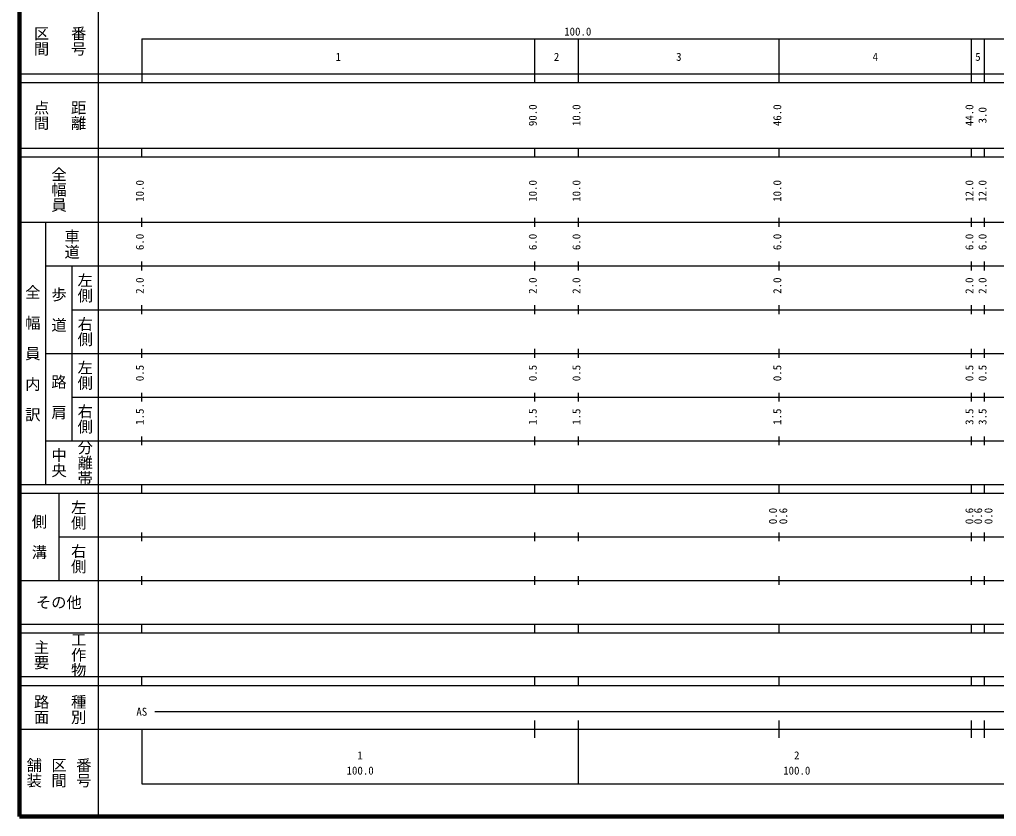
# Model space of a CAD drawing. Units: millimetres on the paper, enlarged 1000 times. Extents: x 40000 to 680000, y 20000 to 380000.
# Drawn here: x 40000 to 263740, y 20000 to 202409 of the extents above; entities that cross this region are included whole.
import ezdxf
from ezdxf.enums import TextEntityAlignment as Align

# ---------------------------------------------------------------- set-up
doc = ezdxf.new("R2010")
doc.units = ezdxf.units.MM
doc.header["$LTSCALE"] = 1000
doc.layers.add('M-TTL', color=2, linetype='Continuous', lineweight=140)
doc.layers.add('M-TTL-BAND', color=7, linetype='Continuous', lineweight=25)
doc.styles.add('@ＭＳ ゴシック', font='')
doc.styles.add('ＭＳ ゴシック', font='')
doc.styles.get('@ＭＳ ゴシック').set_extended_font_data('@MS Gothic')
doc.styles.get('ＭＳ ゴシック').set_extended_font_data('MS Gothic')

msp = doc.modelspace()

# ---------------------------------------------------------------- linework, layer by layer
at = {"layer": 'M-TTL'}
for p, q in [((40000, 380000), (40000, 20000)), ((40000, 20000), (680000, 20000))]:
    msp.add_line(p, q, dxfattribs=at)
at = {"layer": 'M-TTL-BAND'}
for p, q in [((58000, 370000), (58000, 20000)), ((68000, 198000), (579000, 198000)), ((68000, 198000), (68000, 188000)), ((158000, 188000), (158000, 198000)), ((168000, 188000), (168000, 198000)), ((214000, 188000), (214000, 198000)), ((258000, 188000), (258000, 198000)), ((261000, 188000), (261000, 198000)), ((40000, 190000), (579000, 190000)), ((40000, 188000), (579000, 188000)), ((40000, 173000), (579000, 173000)), ((68000, 171000), (68000, 173000)), ((158000, 171000), (158000, 173000)), ((168000, 171000), (168000, 173000)), ((214000, 171000), (214000, 173000)), ((258000, 171000), (258000, 173000)), ((261000, 171000), (261000, 173000)), ((40000, 171000), (579000, 171000)), ((68000, 155000), (68000, 157000)), ((158000, 155000), (158000, 157000)), ((168000, 155000), (168000, 157000)), ((214000, 155000), (214000, 157000)), ((258000, 155000), (258000, 157000)), ((261000, 155000), (261000, 157000)), ((40000, 156000), (579000, 156000)), ((46000, 96000), (46000, 156000)), ((46000, 146000), (579000, 146000)), ((52000, 146000), (52000, 106000)), ((68000, 145000), (68000, 147000)), ((158000, 145000), (158000, 147000)), ((168000, 145000), (168000, 147000)), ((214000, 145000), (214000, 147000)), ((258000, 145000), (258000, 147000)), ((261000, 145000), (261000, 147000)), ((68000, 135000), (68000, 137000)), ((158000, 135000), (158000, 137000)), ((168000, 135000), (168000, 137000)), ((214000, 135000), (214000, 137000)), ((258000, 135000), (258000, 137000)), ((261000, 135000), (261000, 137000)), ((52000, 136000), (579000, 136000)), ((46000, 126000), (579000, 126000)), ((68000, 125000), (68000, 127000)), ((158000, 125000), (158000, 127000)), ((168000, 125000), (168000, 127000)), ((214000, 125000), (214000, 127000)), ((258000, 125000), (258000, 127000)), ((261000, 125000), (261000, 127000)), ((68000, 115000), (68000, 117000)), ((158000, 115000), (158000, 117000)), ((168000, 115000), (168000, 117000)), ((214000, 115000), (214000, 117000)), ((258000, 115000), (258000, 117000)), ((261000, 115000), (261000, 117000)), ((52000, 116000), (579000, 116000)), ((46000, 106000), (579000, 106000)), ((68000, 105000), (68000, 107000)), ((158000, 105000), (158000, 107000)), ((168000, 105000), (168000, 107000)), ((214000, 105000), (214000, 107000)), ((258000, 105000), (258000, 107000)), ((261000, 105000), (261000, 107000)), ((40000, 96000), (579000, 96000)), ((40000, 94000), (579000, 94000)), ((49000, 94000), (49000, 74000)), ((68000, 94000), (68000, 96000)), ((158000, 94000), (158000, 96000)), ((168000, 94000), (168000, 96000)), ((214000, 94000), (214000, 96000)), ((258000, 94000), (258000, 96000)), ((261000, 94000), (261000, 96000)), ((49000, 84000), (579000, 84000)), ((68000, 83000), (68000, 85000)), ((158000, 83000), (158000, 85000)), ((168000, 83000), (168000, 85000)), ((214000, 83000), (214000, 85000)), ((258000, 83000), (258000, 85000)), ((261000, 83000), (261000, 85000)), ((40000, 74000), (579000, 74000)), ((68000, 73000), (68000, 75000)), ((158000, 73000), (158000, 75000)), ((168000, 73000), (168000, 75000)), ((214000, 73000), (214000, 75000)), ((258000, 73000), (258000, 75000)), ((261000, 73000), (261000, 75000)), ((40000, 64000), (579000, 64000)), ((68000, 62000), (68000, 64000)), ((158000, 62000), (158000, 64000)), ((168000, 62000), (168000, 64000)), ((214000, 62000), (214000, 64000)), ((258000, 62000), (258000, 64000)), ((261000, 62000), (261000, 64000)), ((40000, 62000), (579000, 62000)), ((40000, 52000), (579000, 52000)), ((68000, 50000), (68000, 52000)), ((158000, 50000), (158000, 52000)), ((168000, 50000), (168000, 52000)), ((214000, 50000), (214000, 52000)), ((258000, 50000), (258000, 52000)), ((261000, 50000), (261000, 52000)), ((40000, 50000), (579000, 50000)), ((71000, 44000), (565000, 44000)), ((158000, 38000), (158000, 42000)), ((168000, 27500), (168000, 42000)), ((214000, 38000), (214000, 42000)), ((258000, 38000), (258000, 42000)), ((261000, 38000), (261000, 42000)), ((40000, 40000), (579000, 40000)), ((68000, 40000), (68000, 27500)), ((68000, 27500), (579000, 27500))]:
    msp.add_line(p, q, dxfattribs=at)

# ---------------------------------------------------------------- texts
at = {"layer": 'M-TTL-BAND', "style": '@ＭＳ ゴシック'}
for s, p in [('区間', (45000, 197500)), ('番号', (53500, 197500)), ('点間', (45000, 180500)), ('距離', (53500, 180500)), ('全幅員', (49000, 163500)), ('車道', (52000, 151000)), ('左側', (55000, 141000)), ('全\u3000幅\u3000員\u3000内\u3000訳', (43000, 126000)), ('歩\u3000道', (49000, 136000)), ('右側', (55000, 131000)), ('左側', (55000, 121000)), ('路\u3000肩', (49000, 116000)), ('右側', (55000, 111000)), ('分離帯', (55000, 101000)), ('中央', (49000, 101000)), ('左側', (53500, 89000)), ('側\u3000溝', (44500, 84000)), ('右側', (53500, 79000)), ('工作物', (53500, 57000)), ('主要', (45000, 57000)), ('路面', (45000, 44500)), ('種別', (53500, 44500)), ('舗装', (43333, 30000)), ('区間', (49000, 30000)), ('番号', (54667, 30000))]:
    msp.add_text(s, height=2566, rotation=270, dxfattribs=at).set_placement(p, align=Align.MIDDLE_CENTER)
at = {"layer": 'M-TTL-BAND', "style": 'ＭＳ ゴシック'}
for s, p in [('100.0', (167844, 198195)), ('1', (113000, 192405)), ('2', (163000, 192405)), ('3', (191000, 192405)), ('4', (236000, 192405)), ('5', (259500, 192405)), ('AS', (68000, 42500)), ('1', (118000, 32523)), ('2', (218000, 32523)), ('100.0', (118000, 29033)), ('100.0', (218000, 29033))]:
    msp.add_text(s, height=1833, dxfattribs=at).set_placement(p, align=Align.BOTTOM_CENTER)
for s, p in [('90.0', (159000, 180500)), ('10.0', (169000, 180500)), ('46.0', (215000, 180500)), ('44.0', (259000, 180500)), ('3.0', (262000, 180500)), ('10.0', (69000, 163174)), ('10.0', (159000, 163174)), ('10.0', (169000, 163174)), ('10.0', (215000, 163174)), ('12.0', (259000, 163174)), ('12.0', (262000, 163174)), ('6.0', (69000, 151500)), ('6.0', (159000, 151500)), ('6.0', (169000, 151500)), ('6.0', (215000, 151500)), ('6.0', (259000, 151500)), ('6.0', (262000, 151500)), ('2.0', (69000, 141500)), ('2.0', (159000, 141500)), ('2.0', (169000, 141500)), ('2.0', (215000, 141500)), ('2.0', (259000, 141500)), ('2.0', (262000, 141500)), ('0.5', (69000, 121500)), ('0.5', (159000, 121500)), ('0.5', (169000, 121500)), ('0.5', (215000, 121500)), ('0.5', (259000, 121500)), ('0.5', (262000, 121500)), ('1.5', (69000, 111500)), ('1.5', (159000, 111500)), ('1.5', (169000, 111500)), ('1.5', (215000, 111500)), ('3.5', (259000, 111500)), ('3.5', (262000, 111500)), ('0.0', (214000, 88764)), ('0.6', (216370, 88764)), ('0.6', (259000, 88764)), ('0.6', (261000, 88764)), ('0.0', (263370, 88764))]:
    msp.add_text(s, height=1833, rotation=90, dxfattribs=at).set_placement(p, align=Align.BOTTOM_CENTER)
msp.add_text('その他', height=2566, dxfattribs=at).set_placement((49000, 69000), align=Align.MIDDLE_CENTER)

doc.saveas('drawing.dxf')
